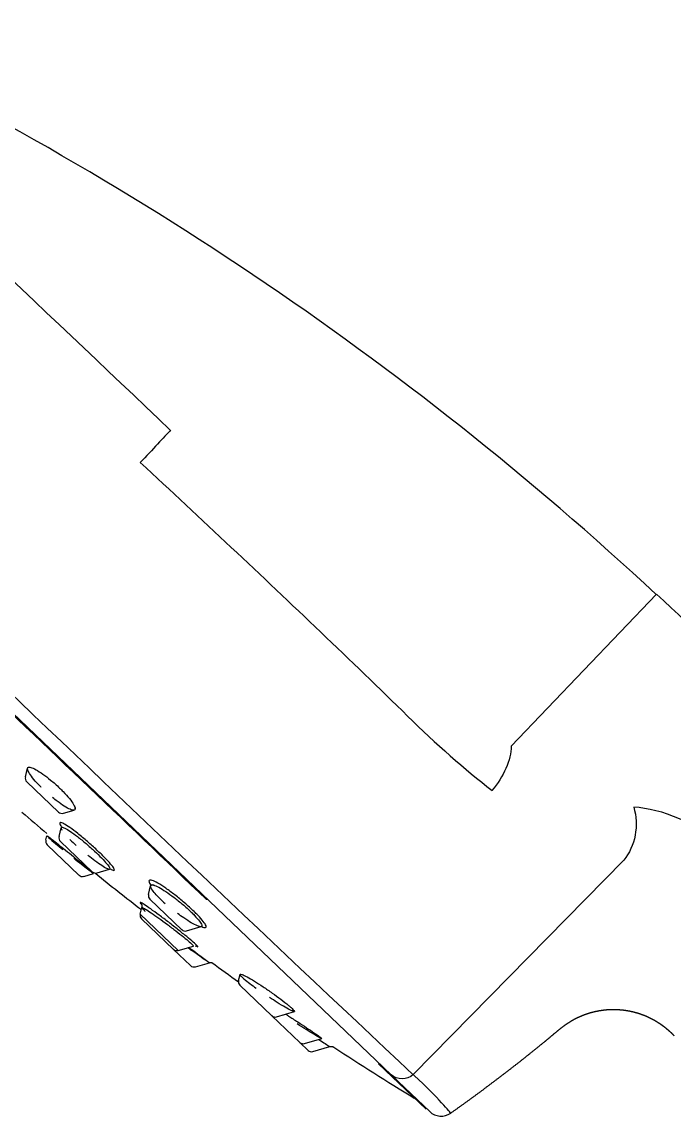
# Model space of a CAD drawing. Extents: x 1919 to 2339, y -1533 to -939.
# Drawn here: x 2235.19 to 2243.06, y -1245.96 to -1232.75 of the extents above; entities that cross this region are included whole.
import ezdxf

# ---------------------------------------------------------------- set-up
doc = ezdxf.new("R2010")
doc.units = 0
doc.header["$LTSCALE"] = 7
doc.header["$MEASUREMENT"] = 0
doc.layers.add('DWG', color=7, linetype='CONTINUOUS')

msp = doc.modelspace()

# ---------------------------------------------------------------- linework, layer by layer
at = {"layer": 'DWG'}
for p, q in [((2242.849, -1239.663), (2241.095, -1241.499)), ((2239.648, -1245.464), (2234.375, -1240.425)), ((2235.235, -1241.869), (2235.261, -1241.764)), ((2235.636, -1242.293), (2235.252, -1241.927)), ((2235.694, -1242.308), (2235.825, -1242.269)), ((2235.642, -1242.589), (2235.668, -1242.483)), ((2235.482, -1242.63), (2235.494, -1242.579)), ((2235.494, -1242.579), (2235.494, -1242.579)), ((2236.042, -1243.014), (2235.658, -1242.647)), ((2235.882, -1243.055), (2235.499, -1242.688)), ((2242.453, -1242.873), (2239.914, -1245.462)), ((2235.941, -1243.069), (2236.057, -1243.035)), ((2236.1, -1243.028), (2236.25, -1242.984)), ((2236.721, -1243.289), (2236.746, -1243.183)), ((2236.621, -1243.525), (2236.64, -1243.447)), ((2237.121, -1243.713), (2236.738, -1243.346)), ((2236.621, -1243.525), (2237.08, -1243.964)), ((2236.621, -1243.525), (2237.08, -1243.964)), ((2237.022, -1243.95), (2236.638, -1243.583)), ((2237.179, -1243.727), (2237.355, -1243.676)), ((2237.228, -1244.147), (2237.022, -1243.95)), ((2237.08, -1243.964), (2237.263, -1243.91)), ((2237.286, -1244.161), (2237.455, -1244.112)), ((2237.807, -1244.326), (2237.825, -1244.252)), ((2238.207, -1244.751), (2237.824, -1244.384)), ((2238.545, -1245.074), (2238.207, -1244.751)), ((2238.266, -1244.765), (2238.481, -1244.702)), ((2238.604, -1245.088), (2238.811, -1245.028)), ((2238.646, -1245.17), (2238.545, -1245.074)), ((2238.704, -1245.184), (2238.909, -1245.124)), ((2240.07, -1245.881), (2239.497, -1245.333)), ((2239.66, -1245.475), (2239.648, -1245.464)), ((2240.113, -1245.908), (2239.66, -1245.475))]:
    msp.add_line(p, q, dxfattribs=at)
for centre, radius, start, end in [((2215.765, -1268.826), 39.796, 47.117, 65.0133), ((1978.212, -1508.127), 374.302, 46.26315, 47.27255), ((2220.054, -1264.468), 33.689, 40.8709, 47.4174), ((2682.757, -773.841), 646.945, 226.139672, 226.802557), ((2235.294, -1241.883), 0.06, 166.3, 226.3), ((2257.199, -1216.747), 33.718, 229.26, 229.9327), ((2235.677, -1242.25), 0.06, 226.3, 286.3), ((2235.54, -1242.645), 0.06, 166.3, 226.3), ((2238.987, -1238.678), 5.238, 228.4562, 230.9506), ((2235.7, -1242.604), 0.06, 166.3, 226.3), ((2237.253, -1241.148), 2.09, 224.9336, 227.7863), ((2236.084, -1242.97), 0.06, 226.3, 286.3), ((2257.602, -1216.394), 34.246, 231.0629, 232.247), ((2235.924, -1243.011), 0.06, 226.3, 286.3), ((2236.779, -1243.303), 0.06, 166.3, 226.3), ((2237.935, -1242.241), 1.537, 224.632, 228.7977), ((2236.679, -1243.54), 0.06, 166.3, 226.3), ((2237.163, -1243.669), 0.06, 226.3, 286.3), ((2237.063, -1243.906), 0.06, 226.3, 286.3), ((2237.269, -1244.103), 0.06, 226.3, 286.3), ((2257.317, -1216.938), 33.64, 233.8731, 234.5492), ((2237.865, -1244.341), 0.06, 166.3, 226.3), ((2239.291, -1242.627), 2.198, 229.8, 234.6472), ((2238.249, -1244.707), 0.06, 226.3, 286.3), ((2238.587, -1245.03), 0.06, 226.3, 286.3), ((2258.841, -1214.835), 36.238, 236.7236, 238.5353), ((2238.687, -1245.126), 0.06, 226.3, 286.3), ((2240.251, -1245.763), 0.2, 226.3088, 305.1987)]:
    msp.add_arc(centre, radius, start, end, dxfattribs=at)
for points in [[(2231.317, -1237.516), (2233.297, -1239.409), (2235.439, -1241.456), (2237.419, -1243.348)], [(2236.987, -1237.684), (2236.911, -1237.764), (2236.766, -1237.919), (2236.621, -1238.074)], [(2241.096, -1241.499), (2241.096, -1241.659), (2241.004, -1241.871), (2240.864, -1242.033)], [(2235.426, -1241.995), (2235.423, -1241.992), (2235.42, -1241.989), (2235.416, -1241.985)], [(2235.836, -1242.255), (2235.837, -1242.25), (2235.836, -1242.245), (2235.834, -1242.238)], [(2242.574, -1242.235), (2242.641, -1242.449), (2242.592, -1242.71), (2242.453, -1242.873)], [(2243.729, -1242.736), (2243.322, -1242.424), (2242.917, -1242.251), (2242.574, -1242.235)], [(2235.669, -1242.463), (2235.667, -1242.462), (2235.666, -1242.461), (2235.664, -1242.46)], [(2236.789, -1243.177), (2236.78, -1243.174), (2236.772, -1243.173), (2236.766, -1243.173)], [(2237.433, -1243.347), (2237.428, -1243.349), (2237.423, -1243.349), (2237.419, -1243.348)], [(2237.282, -1243.908), (2237.293, -1243.909), (2237.305, -1243.913), (2237.314, -1243.92)], [(2238.355, -1244.746), (2238.353, -1244.744), (2238.35, -1244.743), (2238.348, -1244.741)], [(2239.517, -1245.338), (2239.509, -1245.337), (2239.501, -1245.335), (2239.494, -1245.331)], [(2239.914, -1245.462), (2239.84, -1245.529), (2239.717, -1245.53), (2239.648, -1245.464)], [(2240.366, -1245.927), (2240.366, -1245.927), (2240.221, -1245.745), (2239.927, -1245.474)]]:
    msp.add_open_spline(points, degree=3, dxfattribs=at)
for points, degree, knots in [([(2236.622, -1238.074), (2237.356, -1238.754), (2238.087, -1239.441), (2239.154, -1240.461), (2239.505, -1240.798), (2240.189, -1241.47), (2240.534, -1241.775), (2240.865, -1242.033)], 3, [0, 0, 0, 0, 0.5, 0.5, 0.75, 0.75, 1, 1, 1, 1]), ([(2235.416, -1241.985), (2235.394, -1241.963), (2235.373, -1241.94), (2235.354, -1241.919), (2235.33, -1241.892), (2235.31, -1241.866), (2235.295, -1241.844), (2235.279, -1241.821), (2235.269, -1241.802), (2235.264, -1241.787), (2235.259, -1241.772), (2235.259, -1241.761), (2235.266, -1241.756), (2235.272, -1241.75), (2235.284, -1241.75), (2235.301, -1241.754), (2235.317, -1241.759), (2235.339, -1241.768), (2235.364, -1241.782), (2235.388, -1241.796), (2235.416, -1241.814), (2235.446, -1241.835), (2235.476, -1241.856), (2235.508, -1241.881), (2235.54, -1241.907), (2235.576, -1241.937), (2235.614, -1241.97), (2235.648, -1242.003), (2235.662, -1242.017), (2235.677, -1242.032), (2235.69, -1242.046), (2235.719, -1242.075), (2235.745, -1242.104), (2235.766, -1242.13), (2235.788, -1242.157), (2235.805, -1242.181), (2235.817, -1242.202), (2235.829, -1242.222), (2235.836, -1242.239), (2235.836, -1242.25), (2235.837, -1242.262), (2235.832, -1242.269), (2235.821, -1242.27), (2235.811, -1242.272), (2235.795, -1242.268), (2235.775, -1242.26), (2235.756, -1242.252), (2235.732, -1242.239), (2235.705, -1242.222), (2235.679, -1242.206), (2235.649, -1242.185), (2235.619, -1242.162), (2235.601, -1242.149), (2235.582, -1242.134), (2235.563, -1242.119)], 3, [0, 0, 0, 0, 0.041104, 0.041104, 0.041104, 0.0946037, 0.0946037, 0.0946037, 0.1493118, 0.1493118, 0.1493118, 0.2046553, 0.2046553, 0.2046553, 0.2598108, 0.2598108, 0.2598108, 0.3141224, 0.3141224, 0.3141224, 0.3674067, 0.3674067, 0.3674067, 0.4199895, 0.4199895, 0.4199895, 0.4802634, 0.4802634, 0.4802634, 0.5056942, 0.5056942, 0.5056942, 0.5597866, 0.5597866, 0.5597866, 0.6149898, 0.6149898, 0.6149898, 0.6707749, 0.6707749, 0.6707749, 0.7263174, 0.7263174, 0.7263174, 0.7808955, 0.7808955, 0.7808955, 0.8341678, 0.8341678, 0.8341678, 0.8862518, 0.8862518, 0.8862518, 0.9170158, 0.9170158, 0.9170158, 0.9170158]), ([(2235.984, -1242.649), (2235.984, -1242.649), (2235.984, -1242.649), (2235.984, -1242.649), (2235.945, -1242.615), (2235.905, -1242.582), (2235.868, -1242.553), (2235.833, -1242.526), (2235.801, -1242.501), (2235.772, -1242.481), (2235.743, -1242.461), (2235.718, -1242.445), (2235.699, -1242.435), (2235.679, -1242.424), (2235.665, -1242.419), (2235.657, -1242.419), (2235.648, -1242.42), (2235.647, -1242.425), (2235.651, -1242.437), (2235.654, -1242.443), (2235.658, -1242.45), (2235.664, -1242.46), (2235.664, -1242.46), (2235.664, -1242.46), (2235.664, -1242.46)], 3, [0, 0, 0, 0, 0.000015, 0.000015, 0.000015, 0.190228, 0.190228, 0.190228, 0.365738, 0.365738, 0.365738, 0.543364, 0.543364, 0.543364, 0.722731, 0.722731, 0.722731, 0.90274, 0.90274, 0.90274, 0.999985, 0.999985, 0.999985, 1, 1, 1, 1]), ([(2235.664, -1242.46), (2235.664, -1242.46), (2235.664, -1242.46), (2235.664, -1242.46), (2235.666, -1242.462), (2235.667, -1242.464), (2235.669, -1242.466)], 3, [0, 0, 0, 0, 0.00000628, 0.00000628, 0.00000628, 0.009932031, 0.009932031, 0.009932031, 0.009932031]), ([(2235.681, -1242.516), (2235.675, -1242.508), (2235.671, -1242.501), (2235.669, -1242.495), (2235.665, -1242.484), (2235.667, -1242.478), (2235.675, -1242.477), (2235.682, -1242.476), (2235.695, -1242.48), (2235.712, -1242.489), (2235.73, -1242.497), (2235.752, -1242.511), (2235.778, -1242.528), (2235.803, -1242.545), (2235.833, -1242.566), (2235.863, -1242.589), (2235.897, -1242.615), (2235.933, -1242.644), (2235.968, -1242.674)], 3, [0, 0, 0, 0, 0.096534, 0.096534, 0.096534, 0.275718, 0.275718, 0.275718, 0.454902, 0.454902, 0.454902, 0.632827, 0.632827, 0.632827, 0.808936, 0.808936, 0.808936, 1, 1, 1, 1]), ([(2235.513, -1242.598), (2235.503, -1242.589), (2235.497, -1242.583), (2235.495, -1242.58), (2235.493, -1242.578), (2235.496, -1242.579), (2235.505, -1242.585), (2235.513, -1242.591), (2235.527, -1242.601), (2235.545, -1242.615), (2235.563, -1242.628), (2235.586, -1242.646), (2235.611, -1242.666), (2235.637, -1242.687), (2235.666, -1242.71), (2235.696, -1242.734), (2235.726, -1242.758), (2235.759, -1242.785), (2235.79, -1242.81), (2235.822, -1242.836), (2235.853, -1242.862), (2235.883, -1242.886), (2235.912, -1242.91), (2235.939, -1242.932), (2235.963, -1242.952), (2235.988, -1242.973), (2236.009, -1242.991), (2236.024, -1243.004), (2236.033, -1243.011), (2236.04, -1243.018), (2236.045, -1243.022), (2236.054, -1243.031), (2236.058, -1243.035), (2236.057, -1243.035), (2236.055, -1243.035), (2236.049, -1243.03), (2236.037, -1243.022), (2236.025, -1243.013), (2236.007, -1243), (2235.986, -1242.984), (2235.965, -1242.968), (2235.94, -1242.948), (2235.912, -1242.926), (2235.884, -1242.905), (2235.853, -1242.88), (2235.822, -1242.855), (2235.822, -1242.855), (2235.821, -1242.855), (2235.821, -1242.855)], 3, [0, 0, 0, 0, 0.0484817, 0.0484817, 0.0484817, 0.1016657, 0.1016657, 0.1016657, 0.1551751, 0.1551751, 0.1551751, 0.2090206, 0.2090206, 0.2090206, 0.2630908, 0.2630908, 0.2630908, 0.3171991, 0.3171991, 0.3171991, 0.3711681, 0.3711681, 0.3711681, 0.424907, 0.424907, 0.424907, 0.4816729, 0.4816729, 0.4816729, 0.5117842, 0.5117842, 0.5117842, 0.5654509, 0.5654509, 0.5654509, 0.6193651, 0.6193651, 0.6193651, 0.6735262, 0.6735262, 0.6735262, 0.7277913, 0.7277913, 0.7277913, 0.7819481, 0.7819481, 0.7819481, 0.782305, 0.782305, 0.782305, 0.782305]), ([(2236.264, -1242.981), (2236.266, -1242.983), (2236.269, -1242.984), (2236.271, -1242.985), (2236.289, -1242.994), (2236.301, -1242.998), (2236.306, -1242.996), (2236.312, -1242.994), (2236.311, -1242.986), (2236.304, -1242.974), (2236.297, -1242.961), (2236.283, -1242.943), (2236.264, -1242.921), (2236.246, -1242.899), (2236.221, -1242.873), (2236.193, -1242.844), (2236.165, -1242.815), (2236.132, -1242.784), (2236.098, -1242.751), (2236.062, -1242.718), (2236.023, -1242.683), (2235.984, -1242.649)], 3, [0.5220694, 0.5220694, 0.5220694, 0.5220694, 0.5329503, 0.5329503, 0.5329503, 0.6106032, 0.6106032, 0.6106032, 0.688307, 0.688307, 0.688307, 0.7658051, 0.7658051, 0.7658051, 0.8429267, 0.8429267, 0.8429267, 0.9196237, 0.9196237, 0.9196237, 1, 1, 1, 1]), ([(2235.968, -1242.674), (2236.002, -1242.704), (2236.037, -1242.735), (2236.069, -1242.765), (2236.1, -1242.793), (2236.129, -1242.822), (2236.154, -1242.847), (2236.179, -1242.873), (2236.2, -1242.897), (2236.217, -1242.916), (2236.233, -1242.936), (2236.245, -1242.952), (2236.25, -1242.964), (2236.256, -1242.975), (2236.256, -1242.982), (2236.251, -1242.984), (2236.245, -1242.986), (2236.234, -1242.983), (2236.218, -1242.975), (2236.202, -1242.968), (2236.181, -1242.955), (2236.156, -1242.939), (2236.132, -1242.923), (2236.103, -1242.903), (2236.073, -1242.88), (2236.046, -1242.861), (2236.018, -1242.839), (2235.99, -1242.816)], 3, [0, 0, 0, 0, 0.0810578, 0.0810578, 0.0810578, 0.1584424, 0.1584424, 0.1584424, 0.2362395, 0.2362395, 0.2362395, 0.3143385, 0.3143385, 0.3143385, 0.3925021, 0.3925021, 0.3925021, 0.4704131, 0.4704131, 0.4704131, 0.54775, 0.54775, 0.54775, 0.6243093, 0.6243093, 0.6243093, 0.6904168, 0.6904168, 0.6904168, 0.6904168]), ([(2237.36, -1243.674), (2237.36, -1243.675), (2237.361, -1243.675), (2237.362, -1243.675), (2237.383, -1243.685), (2237.399, -1243.689), (2237.408, -1243.687), (2237.417, -1243.686), (2237.419, -1243.678), (2237.415, -1243.666), (2237.41, -1243.654), (2237.399, -1243.636), (2237.382, -1243.614), (2237.365, -1243.593), (2237.342, -1243.567), (2237.315, -1243.538), (2237.301, -1243.524), (2237.286, -1243.509), (2237.27, -1243.493), (2237.235, -1243.46), (2237.195, -1243.423), (2237.154, -1243.388), (2237.117, -1243.356), (2237.078, -1243.324), (2237.04, -1243.294), (2237.002, -1243.265), (2236.965, -1243.237), (2236.93, -1243.213), (2236.895, -1243.189), (2236.863, -1243.168), (2236.835, -1243.152), (2236.807, -1243.136), (2236.783, -1243.125), (2236.765, -1243.119), (2236.747, -1243.113), (2236.735, -1243.113), (2236.729, -1243.118), (2236.724, -1243.124), (2236.726, -1243.135), (2236.734, -1243.151), (2236.737, -1243.158), (2236.742, -1243.165), (2236.748, -1243.174)], 3, [0.2749906, 0.2749906, 0.2749906, 0.2749906, 0.2765283, 0.2765283, 0.2765283, 0.3312981, 0.3312981, 0.3312981, 0.3860439, 0.3860439, 0.3860439, 0.4403562, 0.4403562, 0.4403562, 0.4940208, 0.4940208, 0.4940208, 0.5207093, 0.5207093, 0.5207093, 0.5798719, 0.5798719, 0.5798719, 0.6325164, 0.6325164, 0.6325164, 0.6854549, 0.6854549, 0.6854549, 0.7390417, 0.7390417, 0.7390417, 0.7933997, 0.7933997, 0.7933997, 0.848304, 0.848304, 0.848304, 0.9032088, 0.9032088, 0.9032088, 0.9263429, 0.9263429, 0.9263429, 0.9263429]), ([(2236.841, -1243.321), (2236.822, -1243.301), (2236.804, -1243.281), (2236.79, -1243.264), (2236.772, -1243.243), (2236.759, -1243.224), (2236.752, -1243.209), (2236.745, -1243.194), (2236.744, -1243.183), (2236.749, -1243.178), (2236.754, -1243.172), (2236.765, -1243.171), (2236.781, -1243.175), (2236.797, -1243.179), (2236.819, -1243.188), (2236.844, -1243.201), (2236.869, -1243.214), (2236.898, -1243.232), (2236.93, -1243.253), (2236.961, -1243.274), (2236.995, -1243.298), (2237.029, -1243.324), (2237.063, -1243.35), (2237.098, -1243.378), (2237.131, -1243.406), (2237.168, -1243.438), (2237.204, -1243.471), (2237.235, -1243.501), (2237.25, -1243.515), (2237.263, -1243.528), (2237.275, -1243.541), (2237.3, -1243.567), (2237.32, -1243.59), (2237.335, -1243.609), (2237.35, -1243.629), (2237.359, -1243.645), (2237.362, -1243.656), (2237.365, -1243.668), (2237.363, -1243.674), (2237.354, -1243.676), (2237.345, -1243.678), (2237.33, -1243.674), (2237.31, -1243.666), (2237.29, -1243.658), (2237.266, -1243.646), (2237.237, -1243.629), (2237.21, -1243.613), (2237.178, -1243.593), (2237.145, -1243.571), (2237.121, -1243.554), (2237.096, -1243.536), (2237.071, -1243.517)], 3, [0, 0, 0, 0, 0.0419095, 0.0419095, 0.0419095, 0.0956204, 0.0956204, 0.0956204, 0.1502016, 0.1502016, 0.1502016, 0.2050524, 0.2050524, 0.2050524, 0.2595771, 0.2595771, 0.2595771, 0.3134825, 0.3134825, 0.3134825, 0.3668367, 0.3668367, 0.3668367, 0.4199595, 0.4199595, 0.4199595, 0.4797087, 0.4797087, 0.4797087, 0.5066625, 0.5066625, 0.5066625, 0.5608613, 0.5608613, 0.5608613, 0.6156673, 0.6156673, 0.6156673, 0.6708093, 0.6708093, 0.6708093, 0.7258137, 0.7258137, 0.7258137, 0.780165, 0.780165, 0.780165, 0.8335212, 0.8335212, 0.8335212, 0.8724093, 0.8724093, 0.8724093, 0.8724093]), ([(2237.314, -1243.92), (2237.319, -1243.921), (2237.316, -1243.916), (2237.306, -1243.906), (2237.297, -1243.896), (2237.281, -1243.882), (2237.26, -1243.864), (2237.239, -1243.845), (2237.212, -1243.822), (2237.181, -1243.797), (2237.151, -1243.772), (2237.116, -1243.744), (2237.079, -1243.715), (2237.042, -1243.685), (2237.003, -1243.654), (2236.964, -1243.624), (2236.925, -1243.594), (2236.886, -1243.564), (2236.849, -1243.537), (2236.812, -1243.51), (2236.777, -1243.484), (2236.747, -1243.463), (2236.717, -1243.441), (2236.69, -1243.423), (2236.67, -1243.41), (2236.65, -1243.397), (2236.635, -1243.389), (2236.627, -1243.386), (2236.619, -1243.383), (2236.617, -1243.385), (2236.622, -1243.392), (2236.625, -1243.395), (2236.629, -1243.401), (2236.636, -1243.407)], 3, [0, 0, 0, 0, 0.0823919, 0.0823919, 0.0823919, 0.1585683, 0.1585683, 0.1585683, 0.2348735, 0.2348735, 0.2348735, 0.3115459, 0.3115459, 0.3115459, 0.3886784, 0.3886784, 0.3886784, 0.4662165, 0.4662165, 0.4662165, 0.5439755, 0.5439755, 0.5439755, 0.6216809, 0.6216809, 0.6216809, 0.6990356, 0.6990356, 0.6990356, 0.775838, 0.775838, 0.775838, 0.8164748, 0.8164748, 0.8164748, 0.8164748]), ([(2236.633, -1243.403), (2236.633, -1243.403), (2236.634, -1243.404), (2236.635, -1243.406), (2236.636, -1243.408), (2236.638, -1243.411), (2236.639, -1243.414), (2236.64, -1243.416), (2236.641, -1243.42), (2236.641, -1243.424), (2236.642, -1243.428), (2236.642, -1243.433), (2236.642, -1243.437), (2236.641, -1243.442), (2236.64, -1243.447)], 1, [2.0929512, 2.0929512, 2.1434397, 2.1939282, 2.2301419, 2.2663556, 2.3025694, 2.3267326, 2.3508959, 2.3766205, 2.4023451, 2.4280697, 2.4541306, 2.4801915, 2.5062524, 2.5318584, 2.5318584]), ([(2236.683, -1243.492), (2236.679, -1243.489), (2236.676, -1243.486), (2236.673, -1243.483), (2236.657, -1243.469), (2236.647, -1243.459), (2236.643, -1243.452), (2236.638, -1243.446), (2236.64, -1243.444), (2236.647, -1243.446), (2236.654, -1243.448), (2236.667, -1243.455), (2236.685, -1243.466), (2236.703, -1243.477), (2236.727, -1243.492), (2236.754, -1243.51), (2236.781, -1243.528), (2236.812, -1243.55), (2236.845, -1243.574), (2236.877, -1243.597), (2236.913, -1243.623), (2236.948, -1243.649), (2236.982, -1243.676), (2237.018, -1243.703), (2237.051, -1243.728), (2237.084, -1243.754), (2237.115, -1243.779), (2237.143, -1243.801), (2237.17, -1243.824), (2237.194, -1243.844), (2237.213, -1243.86), (2237.232, -1243.876), (2237.246, -1243.889), (2237.255, -1243.898), (2237.264, -1243.907), (2237.266, -1243.911), (2237.261, -1243.91)], 3, [0.1314311, 0.1314311, 0.1314311, 0.1314311, 0.1467169, 0.1467169, 0.1467169, 0.2222308, 0.2222308, 0.2222308, 0.2983464, 0.2983464, 0.2983464, 0.3751965, 0.3751965, 0.3751965, 0.452648, 0.452648, 0.452648, 0.5304215, 0.5304215, 0.5304215, 0.6082195, 0.6082195, 0.6082195, 0.6858094, 0.6858094, 0.6858094, 0.7630757, 0.7630757, 0.7630757, 0.8400485, 0.8400485, 0.8400485, 0.9169081, 0.9169081, 0.9169081, 1, 1, 1, 1]), ([(2237.207, -1243.927), (2237.21, -1243.929), (2237.214, -1243.932), (2237.217, -1243.934), (2237.25, -1243.958), (2237.283, -1243.982), (2237.312, -1244.003), (2237.341, -1244.025), (2237.367, -1244.044), (2237.389, -1244.06), (2237.412, -1244.077), (2237.43, -1244.091), (2237.441, -1244.1), (2237.447, -1244.104), (2237.45, -1244.107), (2237.453, -1244.109), (2237.457, -1244.113), (2237.455, -1244.112), (2237.448, -1244.108), (2237.44, -1244.103), (2237.427, -1244.094), (2237.408, -1244.082), (2237.39, -1244.069), (2237.366, -1244.052), (2237.338, -1244.033), (2237.311, -1244.014), (2237.279, -1243.991), (2237.246, -1243.968), (2237.229, -1243.956), (2237.211, -1243.943), (2237.194, -1243.931)], 3, [0.3096062, 0.3096062, 0.3096062, 0.3096062, 0.3149272, 0.3149272, 0.3149272, 0.3688963, 0.3688963, 0.3688963, 0.4223188, 0.4223188, 0.4223188, 0.4808262, 0.4808262, 0.4808262, 0.5086176, 0.5086176, 0.5086176, 0.5622098, 0.5622098, 0.5622098, 0.6164352, 0.6164352, 0.6164352, 0.6712071, 0.6712071, 0.6712071, 0.7261428, 0.7261428, 0.7261428, 0.7540948, 0.7540948, 0.7540948, 0.7540948]), ([(2237.314, -1243.92), (2237.314, -1243.92), (2237.314, -1243.92), (2237.314, -1243.92), (2237.311, -1243.919), (2237.304, -1243.916), (2237.295, -1243.91)], 3, [0, 0, 0, 0, 0.0000145, 0.0000145, 0.0000145, 0.1210463, 0.1210463, 0.1210463, 0.1210463]), ([(2237.455, -1244.111), (2237.461, -1244.11), (2237.468, -1244.109), (2237.474, -1244.109), (2237.478, -1244.109), (2237.482, -1244.11), (2237.483, -1244.11)], 1, [0.0002932, 0.0002932, 0.0323526, 0.0647053, 0.0970579, 0.1194679, 0.1418779, 0.1476332, 0.1476332]), ([(2237.872, -1244.306), (2237.857, -1244.293), (2237.845, -1244.281), (2237.837, -1244.272), (2237.827, -1244.261), (2237.823, -1244.254), (2237.826, -1244.25), (2237.828, -1244.247), (2237.836, -1244.248), (2237.85, -1244.254), (2237.865, -1244.259), (2237.885, -1244.269), (2237.91, -1244.282), (2237.935, -1244.296), (2237.965, -1244.313), (2237.998, -1244.334), (2238.03, -1244.354), (2238.066, -1244.377), (2238.103, -1244.402), (2238.139, -1244.426), (2238.177, -1244.452), (2238.213, -1244.478), (2238.249, -1244.503), (2238.284, -1244.529), (2238.316, -1244.553), (2238.351, -1244.58), (2238.383, -1244.605), (2238.409, -1244.626), (2238.421, -1244.636), (2238.431, -1244.645), (2238.44, -1244.653), (2238.458, -1244.669), (2238.471, -1244.682), (2238.478, -1244.69), (2238.484, -1244.698), (2238.484, -1244.702), (2238.478, -1244.702), (2238.472, -1244.702), (2238.459, -1244.697), (2238.441, -1244.688), (2238.423, -1244.679), (2238.398, -1244.666), (2238.37, -1244.649), (2238.341, -1244.633), (2238.308, -1244.613), (2238.273, -1244.591), (2238.243, -1244.572), (2238.212, -1244.551), (2238.18, -1244.53)], 3, [0, 0, 0, 0, 0.0420573, 0.0420573, 0.0420573, 0.0946403, 0.0946403, 0.0946403, 0.1482071, 0.1482071, 0.1482071, 0.2025926, 0.2025926, 0.2025926, 0.2573559, 0.2573559, 0.2573559, 0.3120156, 0.3120156, 0.3120156, 0.3662358, 0.3662358, 0.3662358, 0.4198709, 0.4198709, 0.4198709, 0.4793399, 0.4793399, 0.4793399, 0.506206, 0.506206, 0.506206, 0.5594941, 0.5594941, 0.5594941, 0.61334, 0.61334, 0.61334, 0.6679531, 0.6679531, 0.6679531, 0.7231612, 0.7231612, 0.7231612, 0.7783943, 0.7783943, 0.7783943, 0.8251947, 0.8251947, 0.8251947, 0.8251947]), ([(2238.376, -1244.733), (2238.387, -1244.74), (2238.399, -1244.747), (2238.41, -1244.755), (2238.446, -1244.778), (2238.485, -1244.802), (2238.521, -1244.826), (2238.558, -1244.85), (2238.594, -1244.874), (2238.627, -1244.896), (2238.66, -1244.918), (2238.69, -1244.938), (2238.716, -1244.956), (2238.744, -1244.976), (2238.768, -1244.993), (2238.785, -1245.005), (2238.792, -1245.01), (2238.797, -1245.014), (2238.801, -1245.018), (2238.81, -1245.025), (2238.813, -1245.028), (2238.81, -1245.027), (2238.806, -1245.027), (2238.796, -1245.022), (2238.78, -1245.013), (2238.764, -1245.004), (2238.741, -1244.991), (2238.715, -1244.975), (2238.688, -1244.959), (2238.656, -1244.939), (2238.622, -1244.918), (2238.588, -1244.897), (2238.552, -1244.874), (2238.515, -1244.85)], 3, [0.2398399, 0.2398399, 0.2398399, 0.2398399, 0.2574531, 0.2574531, 0.2574531, 0.3125556, 0.3125556, 0.3125556, 0.3668115, 0.3668115, 0.3668115, 0.419994, 0.419994, 0.419994, 0.4799952, 0.4799952, 0.4799952, 0.5053086, 0.5053086, 0.5053086, 0.5583663, 0.5583663, 0.5583663, 0.6125258, 0.6125258, 0.6125258, 0.6678124, 0.6678124, 0.6678124, 0.7236486, 0.7236486, 0.7236486, 0.7782119, 0.7782119, 0.7782119, 0.7782119]), ([(2240.366, -1245.927), (2240.483, -1245.844), (2240.599, -1245.76), (2240.714, -1245.676), (2240.829, -1245.59), (2240.943, -1245.504), (2241.056, -1245.417), (2241.169, -1245.33), (2241.28, -1245.242), (2241.39, -1245.153), (2241.5, -1245.064), (2241.541, -1245.03), (2241.581, -1244.996), (2241.622, -1244.962), (2241.663, -1244.928), (2241.704, -1244.895), (2241.747, -1244.863), (2241.771, -1244.846), (2241.796, -1244.83), (2241.821, -1244.814), (2241.847, -1244.799), (2241.873, -1244.785), (2241.9, -1244.772), (2241.927, -1244.76), (2241.955, -1244.748), (2241.983, -1244.737), (2242.011, -1244.727), (2242.039, -1244.718), (2242.068, -1244.71), (2242.097, -1244.702), (2242.128, -1244.696), (2242.158, -1244.69), (2242.189, -1244.685), (2242.219, -1244.681), (2242.25, -1244.678), (2242.281, -1244.676), (2242.312, -1244.675), (2242.343, -1244.675), (2242.374, -1244.676), (2242.403, -1244.678), (2242.432, -1244.68), (2242.461, -1244.684), (2242.49, -1244.688), (2242.518, -1244.693), (2242.547, -1244.699), (2242.575, -1244.706), (2242.603, -1244.713), (2242.631, -1244.722), (2242.659, -1244.731), (2242.686, -1244.741), (2242.713, -1244.751), (2242.74, -1244.763), (2242.766, -1244.775), (2242.792, -1244.788), (2242.818, -1244.802), (2242.843, -1244.817), (2242.868, -1244.832), (2242.892, -1244.848), (2242.916, -1244.865), (2242.939, -1244.882), (2242.962, -1244.9), (2242.983, -1244.918), (2243.003, -1244.936), (2243.023, -1244.954), (2243.042, -1244.973), (2243.061, -1244.993)], 1, [0, 0, 0.714512, 1.429024, 2.143536, 2.858048, 3.57256, 4.287072, 5.001585, 5.708631, 6.415678, 7.122725, 7.387854, 7.652983, 7.918113, 8.183242, 8.448371, 8.7135, 8.861672, 9.009844, 9.158015, 9.306187, 9.454359, 9.60253, 9.750702, 9.898873, 10.047045, 10.195217, 10.343388, 10.49156, 10.645742, 10.799925, 10.954107, 11.108289, 11.262472, 11.416654, 11.570836, 11.725019, 11.879201, 12.033383, 12.17819, 12.322996, 12.467802, 12.612609, 12.757415, 12.902221, 13.047027, 13.191834, 13.33664, 13.481446, 13.626253, 13.771147, 13.916042, 14.060936, 14.205831, 14.350726, 14.49562, 14.640515, 14.785409, 14.930304, 15.075198, 15.220093, 15.356085, 15.492077, 15.628069, 15.764061, 15.900053, 15.900053]), ([(2238.774, -1245.038), (2238.783, -1245.044), (2238.791, -1245.049), (2238.8, -1245.054), (2238.826, -1245.071), (2238.85, -1245.086), (2238.867, -1245.098), (2238.887, -1245.11), (2238.901, -1245.119), (2238.906, -1245.122), (2238.908, -1245.123), (2238.909, -1245.124), (2238.909, -1245.124)], 3, [0.3512781, 0.3512781, 0.3512781, 0.3512781, 0.367095, 0.367095, 0.367095, 0.419889, 0.419889, 0.419889, 0.4801679, 0.4801679, 0.4801679, 0.4999988, 0.4999988, 0.4999988, 0.4999988]), ([(2238.909, -1245.124), (2238.915, -1245.122), (2238.921, -1245.122), (2238.928, -1245.122), (2238.934, -1245.122), (2238.941, -1245.124), (2238.947, -1245.126), (2238.953, -1245.128), (2238.956, -1245.13), (2238.957, -1245.131), (2238.958, -1245.131), (2238.958, -1245.131), (2238.958, -1245.131), (2238.958, -1245.131), (2238.958, -1245.131)], 1, [0, 0, 0.0324231, 0.0648462, 0.0972694, 0.1297973, 0.1623252, 0.1948532, 0.2265399, 0.2426465, 0.2510767, 0.253686, 0.2561134, 0.2585467, 0.2634195, 0.2660897, 0.2660897]), ([(2239.926, -1245.474), (2239.922, -1245.47), (2239.918, -1245.466), (2239.914, -1245.462), (2239.914, -1245.462), (2239.914, -1245.462), (2239.914, -1245.462)], 3, [0.0037659, 0.0037659, 0.0037659, 0.0037659, 0.9998039, 0.9998039, 0.9998039, 0.9999946, 0.9999946, 0.9999946, 0.9999946]), ([(2239.929, -1245.747), (2239.935, -1245.75), (2239.941, -1245.752), (2239.947, -1245.754), (2239.953, -1245.755)], 1, [0, 0, 0.0323922, 0.0647844, 0.0971765, 0.1262931, 0.1262931])]:
    msp.add_open_spline(points, degree=degree, knots=knots, dxfattribs=at)

doc.saveas('drawing.dxf')
